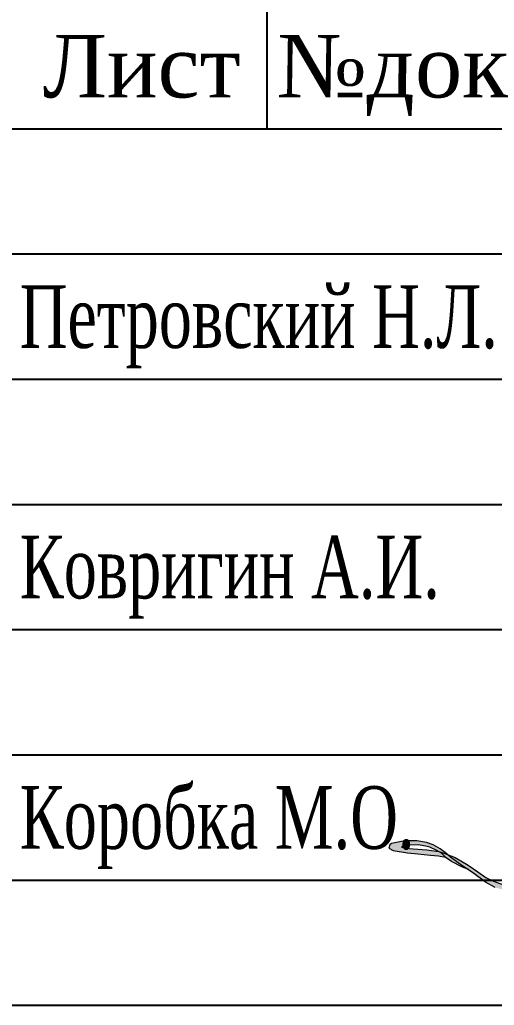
# Model space of a CAD drawing. Header units: millimetres. Extents: x 41890028 to 44740435, y 21258419 to 23626306.
# Drawn here: x 42774978 to 42784455, y 21258419 to 21278097 of the extents above; entities that cross this region are included whole.
import ezdxf
from ezdxf.enums import TextEntityAlignment as Align

# ---------------------------------------------------------------- set-up
doc = ezdxf.new("R2010")
doc.units = ezdxf.units.MM
doc.linetypes.add('______A_', pattern=[0])
for name, color, linetype in [('ГЛ_Штамп', 7, 'Continuous'), ('ГЛ_Штамп_РамкаВнутр', 7, 'Continuous'), ('ГЛ_Штамп_Текст', 7, 'Continuous')]:
    doc.layers.add(name, color=color, linetype=linetype)
doc.layers.add('ГЛ_Штамп_РамкаВнеш', color=6, linetype='Continuous', plot=False)
doc.styles.add('ГеологияШтамп', font='times.ttf')

# ---------------------------------------------------------------- blocks, each defined once
blk = doc.blocks.new('*U58')
at = {"layer": 'ГЛ_Штамп_РамкаВнеш'}
blk.add_lwpolyline([(0, 0), (210, 0), (210, 297), (0, 297)], close=True, dxfattribs=at)
at = {"layer": 'ГЛ_Штамп_РамкаВнутр'}
blk.add_lwpolyline([(20, 5), (205, 5), (205, 292), (20, 292)], close=True, dxfattribs=at)
at = {"layer": 'ГЛ_Штамп_Текст', "style": 'ГеологияШтамп', "flags": 8}
for tag, p in [('Приложение', (191.674, 288.5)), ('Лист', (205, 288.5))]:
    blk.add_attdef(tag, text='', height=3, dxfattribs=at).set_placement(p, align=Align.MIDDLE_RIGHT)
blk = doc.blocks.new('ГЛ_форма3')
at = {"layer": 'ГЛ_Штамп'}
for p, q in [((-155, 55), (-155, 30)), ((-185, 30), (0, 30)), ((-185, 25), (-120, 25)), ((-185, 20), (-120, 20)), ((-185, 15), (-120, 15)), ((-185, 10), (-120, 10)), ((-185, 5), (-120, 5)), ((-185, 0), (0, 0))]:
    blk.add_line(p, q, dxfattribs=at)
at = {"layer": 'ГЛ_Штамп_Текст', "style": 'ГеологияШтамп'}
blk.add_text('Лист', height=2.5, dxfattribs=at).set_placement((-159.99, 32.5), align=Align.MIDDLE_CENTER)
at = {"layer": 'ГЛ_Штамп_Текст', "style": 'ГеологияШтамп', "oblique": 0.8}
blk.add_text('№док', height=2.5, dxfattribs=at).set_placement((-149.993, 32.5), align=Align.MIDDLE_CENTER)
at = {"layer": 'ГЛ_Штамп_Текст', "style": 'ГеологияШтамп', "flags": 8}
for tag, height, p in [('Проект', 4, (-60, 50)), ('НаимПроекта1', 3, (-60, 41)), ('НаимПроекта2', 3, (-60, 35)), ('Альбом1', 2.8, (-85.109, 27.5)), ('Альбом2', 2.8, (-85.109, 22.5)), ('СТ', 3, (-42.5, 20.252)), ('Лист', 3, (-27.5, 20.252)), ('Лис-в', 3, (-10, 20.252)), ('Альбом3', 2.8, (-85.109, 17.5)), ('НаимЛист1', 2.8, (-85.109, 12.5)), ('НаимЛист2', 2.8, (-85.109, 7.5)), ('НаимЛист3', 2.8, (-85.109, 2.5))]:
    blk.add_attdef(tag, text='', height=height, dxfattribs=at).set_placement(p, align=Align.MIDDLE_CENTER)
at = {"layer": 'ГЛ_Штамп_Текст', "style": 'ГеологияШтамп', "width": 0.9, "flags": 8}
for tag, p in [('Надпись1', (-184.365, 22.5)), ('ФИО_1', (-164.87, 22.5)), ('Надпись2', (-184.365, 17.5)), ('ФИО_2', (-164.87, 17.5)), ('Надпись3', (-184.365, 12.5)), ('ФИО_3', (-164.87, 12.5)), ('Надпись4', (-184.365, 7.5)), ('ФИО_4', (-164.87, 7.5)), ('Надпись5', (-184.365, 2.5)), ('ФИО_5', (-164.87, 2.5))]:
    blk.add_attdef(tag, text='', height=2.5, dxfattribs=at).set_placement(p, align=Align.MIDDLE_LEFT)

msp = doc.modelspace()

# ---------------------------------------------------------------- hatches: boundary and pattern name
at = {"linetype": 'Continuous', "lineweight": 20}
h = msp.add_hatch(color=174, dxfattribs=at)
h.dxf.hatch_style = 1
h.paths.add_polyline_path([(42785499.803, 21261069.734), (42785741.303, 21261412.852), (42786131.512, 21262011.755), (42786513.018, 21262563.923), (42786863.983, 21263004.714), (42787082.022, 21263237.847), (42787456.676, 21263620.583), (42787577.255, 21263676.489), (42787646.154, 21263659.289), (42787555.72, 21263596.932), (42787443.758, 21263455.018), (42787269.346, 21263222.796), (42786967.698, 21262857.727), (42786707.16, 21262515.843), (42786448.689, 21262125.596), (42786302.274, 21261820.269), (42786280.746, 21261669.754), (42786297.966, 21261532.141), (42786386.245, 21261469.784), (42786474.525, 21261491.286), (42786760.899, 21261708.456), (42787045.12, 21261923.477), (42787197.997, 21262020.238), (42787383.609, 21262180.332), (42787697.974, 21262457.707), (42787894.384, 21262637.18), (42788006.354, 21262726.942), (42788011.426, 21262734.002), (42788218.734, 21262990.747), (42788139.387, 21262924.526), (42787865.233, 21262718.739), (42787619.297, 21262490.226), (42787426.551, 21262314.575), (42787195.588, 21262113.828), (42786936.191, 21261937.945), (42786688.115, 21261747.873), (42786484.947, 21261602.652), (42786405.821, 21261574.887), (42786386.574, 21261606.921), (42786386.574, 21261739.33), (42786410.102, 21261833.298), (42786457.144, 21261925.13), (42786534.137, 21262078.897), (42786602.68, 21262182.76), (42786758.799, 21262426.22), (42786991.95, 21262749.72), (42787180.146, 21262961.147), (42787389.723, 21263262.27), (42787686.398, 21263626.645), (42787828.082, 21263750.779), (42787866.843, 21263824.191), (42787866.843, 21263869.576), (42787854.811, 21263885.593), (42787735.85, 21263888.261), (42787702.437, 21263880.251), (42787588.824, 21263804.171), (42787360.665, 21263632.976), (42787050.837, 21263361.982), (42786809.109, 21263112.322), (42786636.838, 21262896.275), (42786442.763, 21262643.098), (42786271.968, 21262382.994), (42786014.464, 21262019.105), (42785835.602, 21261756.322), (42785600.558, 21261395.833), (42785412.013, 21261125.717), (42785218.536, 21260935.169), (42785094.441, 21260832.567), (42785009.04, 21260809.912), (42784846.251, 21260805.915), (42784639.426, 21260825.905), (42784439.942, 21260895.451), (42784287.83, 21260974.069), (42784123.705, 21261080.671), (42783930.228, 21261219.249), (42783676.79, 21261370.569), (42783509.639, 21261436.667), (42783577.692, 21261375.407), (42783806.663, 21261212.661), (42784017.702, 21261070.103), (42784282.542, 21260878.733), (42784474.174, 21260769.073), (42784718.203, 21260708.5), (42784972.279, 21260717.1), (42785084.241, 21260738.602), (42785282.335, 21260831.062), (42785387.841, 21260940.721)])
h = msp.add_hatch(color=174, dxfattribs=at)
h.dxf.hatch_style = 1
h.paths.add_polyline_path([(42782683.063, 21261604.222), (42782772.195, 21261614.82), (42782933.488, 21261621.177), (42783086.298, 21261595.746), (42783165.673, 21261574.297), (42783305.746, 21261510.716), (42783344.028, 21261488.126), (42783468.294, 21261453.016), (42783509.639, 21261436.667), (42783482.064, 21261461.489), (42783371.33, 21261544.282), (42783232.606, 21261622.29), (42783099.263, 21261666.676), (42782909.356, 21261704.339), (42782668.266, 21261704.339), (42782401.064, 21261647.678), (42782367.397, 21261623.467), (42782351.23, 21261556.215), (42782437.43, 21261511.829), (42782721.623, 21261460.718), (42782930.871, 21261441.707), (42783180.041, 21261417.496), (42783343.011, 21261401.355), (42783476.058, 21261377.038), (42783399.126, 21261455.611), (42783344.736, 21261487.708), (42783105.397, 21261525.804), (42782837.987, 21261542.76), (42782672.447, 21261555.477), (42782602.413, 21261578.79), (42782623.64, 21261587.266)])
h = msp.add_hatch(color=174, dxfattribs=at)
h.dxf.hatch_style = 1
h.paths.add_polyline_path([(42783577.692, 21261375.407), (42783509.639, 21261436.667), (42783468.294, 21261453.016), (42783346.501, 21261487.427), (42783344.736, 21261487.708), (42783399.126, 21261455.611), (42783492.506, 21261360.238), (42783602.864, 21261288.181), (42783819.339, 21261177.975), (42783902.184, 21261148.136), (42783806.663, 21261212.661)])

# ---------------------------------------------------------------- linework, layer by layer
at = {"color": 174, "linetype": '______A_', "lineweight": 20}
for points in [[(42784474.174, 21260769.073), (42784282.542, 21260878.733), (42784017.702, 21261070.103), (42783806.663, 21261212.661), (42783577.692, 21261375.407), (42783482.064, 21261461.489), (42783371.33, 21261544.282), (42783232.606, 21261622.29), (42783099.263, 21261666.676), (42782909.356, 21261704.339), (42782668.266, 21261704.339), (42782401.064, 21261647.678), (42782367.397, 21261623.467), (42782351.23, 21261556.215), (42782437.43, 21261511.829), (42782721.623, 21261460.718), (42782930.871, 21261441.707), (42783180.041, 21261417.496), (42783343.011, 21261401.355), (42783479.387, 21261376.43), (42783501.009, 21261361.583)], [(42783948.796, 21261131.347), (42783819.339, 21261177.975), (42783602.864, 21261288.181), (42783492.506, 21261360.238), (42783399.126, 21261455.611), (42783305.746, 21261510.716), (42783165.673, 21261574.297), (42783086.298, 21261595.746), (42782933.488, 21261621.177), (42782772.195, 21261614.82), (42782683.063, 21261604.222), (42782623.64, 21261587.266), (42782602.413, 21261578.79), (42782672.447, 21261555.477), (42782837.987, 21261542.76), (42783105.397, 21261525.804), (42783346.501, 21261487.427), (42783468.294, 21261453.016), (42783676.79, 21261370.569), (42783930.228, 21261219.249), (42784123.705, 21261080.671), (42784287.83, 21260974.069), (42784439.942, 21260895.451), (42784639.426, 21260825.905)]]:
    msp.add_lwpolyline(points, dxfattribs=at)

# ---------------------------------------------------------------- block references
at = {"xscale": 500, "yscale": 500, "zscale": 500}
msp.add_blockref('*U58', (42754911.784, 21258419.467), dxfattribs=at)
ref = msp.add_blockref('ГЛ_форма3', (42857411.784, 21260919.467), dxfattribs=dict(xscale=500, yscale=500, zscale=500))
ref.add_attrib('ФИО_1', 'Петровский Н.Л.', dxfattribs={"layer": 'ГЛ_Штамп_Текст', "height": 1250, "style": 'ГеологияШтамп', "width": 0.7}).set_placement((42774976.807, 21272169.467), align=Align.MIDDLE_LEFT)
ref.add_attrib('ФИО_3', 'Ковригин А.И.', dxfattribs={"layer": 'ГЛ_Штамп_Текст', "height": 1250, "style": 'ГеологияШтамп', "width": 0.7}).set_placement((42774976.807, 21267169.467), align=Align.MIDDLE_LEFT)
ref.add_attrib('ФИО_5', 'Коробка М.О.', dxfattribs={"layer": 'ГЛ_Штамп_Текст', "height": 1250, "style": 'ГеологияШтамп', "width": 0.7}).set_placement((42774976.807, 21262169.467), align=Align.MIDDLE_LEFT)

doc.saveas('drawing.dxf')
